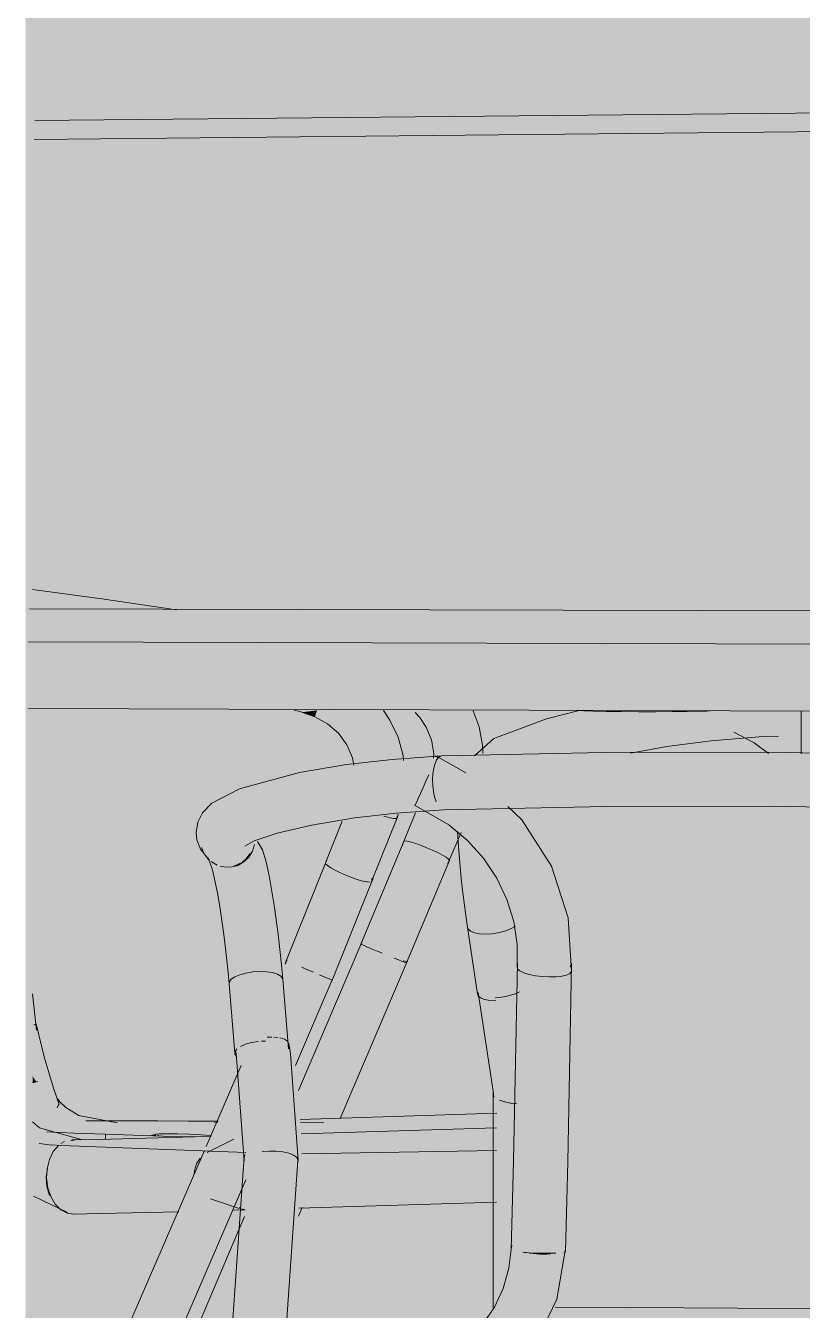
# Model space of a CAD drawing. Header units: inches. Extents: x 31213 to 31218, y -65 to 66.
# Drawn here: x 31215.11778 to 31215.12625, y 65.97171 to 65.98573 of the extents above; entities that cross this region are included whole.
import ezdxf

# ---------------------------------------------------------------- set-up
doc = ezdxf.new("R2010")
doc.units = ezdxf.units.IN
doc.header["$MEASUREMENT"] = 0
for name, color, linetype, lineweight in [('A-GLAZ-CURT', 52, 'Continuous', 9), ('I-FURN', 30, 'Continuous', 9), ('I-WALL', 2, 'Continuous', 13), ('Q-CASE', 31, 'Continuous', 9)]:
    doc.layers.add(name, color=color, linetype=linetype, lineweight=lineweight)

msp = doc.modelspace()

# ---------------------------------------------------------------- hatches: boundary and pattern name
at = {"layer": 'A-GLAZ-CURT', "transparency": 33554458}
msp.add_hatch(color=256, dxfattribs=at).paths.add_polyline_path([(31215.117776, 65.960624), (31215.132346, 65.960987), (31215.132346, 66.018287), (31215.117776, 66.018457), (31215.117776, 65.960976)], flags=0)
at = {"layer": 'I-FURN'}
for points in [[(31215.119427, 65.979356), (31215.117851, 65.979566), (31215.11785, 65.97936), (31215.119402, 65.979356)], [(31215.129227, 65.978244), (31215.129227, 65.978974), (31215.117806, 65.979007), (31215.117806, 65.978278), (31215.12887, 65.978245)], [(31215.12093, 65.978189), (31215.120954, 65.978259), (31215.120783, 65.978237), (31215.120881, 65.978205)], [(31215.120936, 65.978209), (31215.120927, 65.978212), (31215.120935, 65.97821)], [(31215.122447, 65.97775), (31215.122745, 65.977783), (31215.122736, 65.977874), (31215.122723, 65.977996), (31215.122611, 65.978253), (31215.122319, 65.978254), (31215.122467, 65.977897), (31215.122448, 65.977752)], [(31215.123265, 65.977776), (31215.123551, 65.97779), (31215.123924, 65.977905), (31215.124518, 65.978038), (31215.124909, 65.978111), (31215.124886, 65.978243), (31215.123715, 65.978218), (31215.123426, 65.978142), (31215.123009, 65.977978), (31215.123144, 65.977934), (31215.123245, 65.977826), (31215.123261, 65.977786)], [(31215.124776, 65.977866), (31215.125629, 65.97801), (31215.125561, 65.978086), (31215.125677, 65.978069), (31215.125732, 65.978042), (31215.125845, 65.978055), (31215.125773, 65.978137), (31215.125847, 65.978151), (31215.125778, 65.978204), (31215.124909, 65.978111), (31215.124883, 65.977969), (31215.12482, 65.977886)], [(31215.124909, 65.978111), (31215.125753, 65.978251), (31215.124886, 65.978243), (31215.124902, 65.978184)], [(31215.126245, 65.977789), (31215.126245, 65.977856), (31215.126119, 65.97801), (31215.125717, 65.978251), (31215.125611, 65.978251), (31215.12555, 65.978252), (31215.125534, 65.978212), (31215.12573, 65.978077), (31215.125677, 65.978069), (31215.125716, 65.97803), (31215.125691, 65.978027), (31215.125695, 65.977991), (31215.125635, 65.977987), (31215.125611, 65.977954), (31215.125922, 65.977793), (31215.126241, 65.977789)], [(31215.126245, 65.977856), (31215.126245, 65.978077), (31215.126127, 65.97825), (31215.125742, 65.978251), (31215.126119, 65.97801)], [(31215.125869, 65.978211), (31215.126122, 65.97825), (31215.125867, 65.978251), (31215.125869, 65.978218)], [(31215.122939, 65.977972), (31215.123009, 65.977978), (31215.123426, 65.978142)], [(31215.123531, 65.977782), (31215.124518, 65.977815), (31215.12482, 65.977886), (31215.124886, 65.977975), (31215.124909, 65.978111), (31215.123852, 65.977886), (31215.12354, 65.977786)], [(31215.121862, 65.97779), (31215.121879, 65.977808), (31215.121816, 65.978004)], [(31215.122818, 65.977766), (31215.123259, 65.97779), (31215.123201, 65.977886), (31215.123079, 65.977965), (31215.123009, 65.977978), (31215.122855, 65.977874), (31215.122799, 65.977768)], [(31215.121094, 65.977405), (31215.122213, 65.977506), (31215.12224, 65.97768), (31215.122304, 65.97776), (31215.121223, 65.977649), (31215.121162, 65.977603), (31215.121102, 65.97748)], [(31215.128658, 65.977486), (31215.128635, 65.9777), (31215.128608, 65.977741), (31215.125429, 65.977803), (31215.122304, 65.97776), (31215.122258, 65.97772), (31215.122217, 65.97757), (31215.122213, 65.977506), (31215.125403, 65.977551), (31215.127772, 65.977511)], [(31215.122273, 65.977738), (31215.122258, 65.977759), (31215.122259, 65.977746)], [(31215.119697, 65.977022), (31215.120131, 65.977204), (31215.120452, 65.977292), (31215.121094, 65.977405), (31215.121126, 65.977547), (31215.121223, 65.977649), (31215.121223, 65.977658), (31215.120711, 65.97756), (31215.120132, 65.977375), (31215.119785, 65.977225), (31215.119708, 65.977097)], [(31215.121315, 65.977085), (31215.122273, 65.977221), (31215.122223, 65.977375), (31215.122213, 65.977506), (31215.121094, 65.977405), (31215.121122, 65.977256), (31215.121222, 65.977125), (31215.121257, 65.977102)], [(31215.128533, 65.977159), (31215.128616, 65.977201), (31215.128655, 65.97742), (31215.128658, 65.977486), (31215.125403, 65.977551), (31215.122213, 65.977506), (31215.122253, 65.977263), (31215.122314, 65.977188), (31215.122406, 65.977177), (31215.122593, 65.977203), (31215.122613, 65.977204), (31215.122967, 65.97719), (31215.125422, 65.977219), (31215.128554, 65.977173)], [(31215.119984, 65.976721), (31215.120255, 65.976854), (31215.120703, 65.976977), (31215.121257, 65.977102), (31215.121157, 65.977191), (31215.1211, 65.977329), (31215.121094, 65.977405), (31215.120131, 65.977204), (31215.119982, 65.977163), (31215.119697, 65.977022), (31215.119734, 65.976876), (31215.119839, 65.976765), (31215.119909, 65.976733)], [(31215.121274, 65.976458), (31215.121514, 65.977091), (31215.121222, 65.977038), (31215.121047, 65.976584), (31215.121151, 65.976514), (31215.121269, 65.97646)], [(31215.121533, 65.976386), (31215.121547, 65.976392), (31215.121813, 65.97708), (31215.121522, 65.977074), (31215.121274, 65.976458), (31215.121503, 65.976388)], [(31215.119971, 65.976551), (31215.119926, 65.976636), (31215.119984, 65.976721), (31215.119839, 65.976765), (31215.119734, 65.976876), (31215.119697, 65.977022), (31215.119637, 65.976929), (31215.119767, 65.976635), (31215.119896, 65.97656), (31215.119954, 65.976553)], [(31215.119984, 65.976721), (31215.120132, 65.976758), (31215.120539, 65.976925), (31215.120132, 65.976794)], [(31215.122795, 65.975818), (31215.122868, 65.975822), (31215.122719, 65.976703), (31215.12249, 65.976938), (31215.122601, 65.975874), (31215.12267, 65.975832), (31215.122727, 65.975821)], [(31215.120014, 65.976549), (31215.120155, 65.976605), (31215.120272, 65.976797), (31215.120254, 65.976765), (31215.120178, 65.976637), (31215.120026, 65.976558), (31215.119971, 65.97655)], [(31215.120103, 65.976375), (31215.120245, 65.976427), (31215.120344, 65.976539), (31215.120372, 65.976679), (31215.120319, 65.97681), (31215.120262, 65.976765), (31215.120211, 65.976658), (31215.120088, 65.976568), (31215.120026, 65.976533), (31215.120056, 65.976493)], [(31215.121663, 65.97561), (31215.122145, 65.976763), (31215.121908, 65.976834), (31215.121437, 65.975706), (31215.1216, 65.975636)], [(31215.12193, 65.975503), (31215.122388, 65.976637), (31215.122209, 65.976735), (31215.122145, 65.976763), (31215.121663, 65.97561), (31215.121916, 65.975508)], [(31215.120539, 65.975561), (31215.120486, 65.975972), (31215.120521, 65.97587), (31215.120422, 65.976422), (31215.120394, 65.976437), (31215.120368, 65.976608), (31215.120302, 65.976477), (31215.120177, 65.976392), (31215.120103, 65.976375), (31215.120211, 65.975791), (31215.120252, 65.975405), (31215.120468, 65.975398), (31215.120559, 65.97536)], [(31215.120852, 65.975429), (31215.121269, 65.976484), (31215.121076, 65.976595), (31215.121061, 65.976617), (31215.120647, 65.97552), (31215.120849, 65.97543)], [(31215.120017, 65.975325), (31215.120133, 65.975381), (31215.120252, 65.975405), (31215.120129, 65.97626), (31215.120103, 65.976375), (31215.119954, 65.976394), (31215.119865, 65.976418), (31215.119893, 65.976346), (31215.119869, 65.976317), (31215.119882, 65.976215), (31215.119911, 65.976057), (31215.119996, 65.975479)], [(31215.121097, 65.975302), (31215.121113, 65.975302), (31215.121545, 65.976418), (31215.121404, 65.976437), (31215.121269, 65.976471), (31215.120852, 65.975429), (31215.121106, 65.975323)], [(31215.122905, 65.975089), (31215.122976, 65.975112), (31215.122868, 65.975822), (31215.12267, 65.975832), (31215.122601, 65.975874), (31215.122737, 65.975122), (31215.122838, 65.975093)], [(31215.122978, 65.975094), (31215.123152, 65.975137), (31215.123136, 65.975819), (31215.123101, 65.975896), (31215.122942, 65.975835), (31215.122868, 65.975821), (31215.122976, 65.975112)], [(31215.120059, 65.974537), (31215.120133, 65.974599), (31215.120314, 65.974646), (31215.120252, 65.975405), (31215.120056, 65.975351), (31215.119997, 65.975296), (31215.120011, 65.975116)], [(31215.12064, 65.974575), (31215.120559, 65.97536), (31215.120468, 65.975398), (31215.120251, 65.975406), (31215.120314, 65.974646), (31215.12053, 65.974639), (31215.120621, 65.974601)], [(31215.123368, 65.973287), (31215.123406, 65.975424), (31215.123167, 65.975469), (31215.123144, 65.975468), (31215.123126, 65.973323), (31215.123293, 65.973292)], [(31215.123445, 65.973286), (31215.123636, 65.973303), (31215.123678, 65.975192), (31215.123677, 65.97545), (31215.123487, 65.975423), (31215.12341, 65.975423), (31215.123368, 65.973287), (31215.123406, 65.973287)], [(31215.123132, 65.973949), (31215.123121, 65.974163), (31215.123078, 65.974541), (31215.12297, 65.97513), (31215.122778, 65.975132), (31215.122716, 65.975172), (31215.122903, 65.974034), (31215.123011, 65.973985), (31215.123121, 65.973949)], [(31215.123134, 65.974048), (31215.123137, 65.975177), (31215.122973, 65.975112), (31215.123127, 65.974106), (31215.123133, 65.974051)], [(31215.11785, 65.974762), (31215.117893, 65.974771), (31215.11785, 65.974956)], [(31215.118139, 65.973878), (31215.118149, 65.973916), (31215.117996, 65.974391), (31215.117857, 65.974825), (31215.11785, 65.974823), (31215.117873, 65.974464), (31215.117942, 65.974113), (31215.118083, 65.973912), (31215.118133, 65.973881)], [(31215.120162, 65.973398), (31215.120199, 65.973439), (31215.120309, 65.973472), (31215.120429, 65.973506), (31215.120404, 65.974071), (31215.120334, 65.974686), (31215.120133, 65.974621), (31215.12007, 65.974564), (31215.12007, 65.974499), (31215.120158, 65.973454), (31215.120161, 65.973406)], [(31215.120747, 65.973356), (31215.120714, 65.974043), (31215.120631, 65.974651), (31215.120546, 65.974687), (31215.120334, 65.974686), (31215.120405, 65.974043), (31215.120431, 65.973451), (31215.120645, 65.973428), (31215.120731, 65.973383)], [(31215.11785, 65.974197), (31215.117891, 65.974206), (31215.11785, 65.97427)], [(31215.118159, 65.973653), (31215.118322, 65.973697), (31215.118419, 65.973782), (31215.118372, 65.973781), (31215.118214, 65.973811), (31215.118079, 65.973916), (31215.117931, 65.97407), (31215.117872, 65.974202), (31215.11785, 65.974185), (31215.117879, 65.97371), (31215.118009, 65.97366), (31215.118158, 65.973653)], [(31215.118134, 65.973961), (31215.118135, 65.973963), (31215.118134, 65.973962)], [(31215.120777, 65.973768), (31215.122911, 65.973794), (31215.122906, 65.973864), (31215.120777, 65.973769)], [(31215.118003, 65.973154), (31215.119579, 65.973191), (31215.119594, 65.973547), (31215.11962, 65.973606), (31215.1182, 65.973556), (31215.118076, 65.973445), (31215.118009, 65.973259)], [(31215.118894, 65.973586), (31215.119086, 65.97362), (31215.118645, 65.973634), (31215.118645, 65.973581), (31215.118855, 65.973585)], [(31215.119196, 65.973616), (31215.119196, 65.973636), (31215.119138, 65.973618)], [(31215.119233, 65.973615), (31215.119215, 65.973638), (31215.119217, 65.973615)], [(31215.119622, 65.973605), (31215.11956, 65.973634), (31215.119622, 65.973605)], [(31215.11957, 65.961125), (31215.120433, 65.973479), (31215.120232, 65.973455), (31215.120228, 65.973413), (31215.120158, 65.973364), (31215.119319, 65.961132), (31215.119505, 65.961126)], [(31215.119636, 65.961125), (31215.119892, 65.961134), (31215.120536, 65.970689), (31215.12046, 65.970696), (31215.120452, 65.970748), (31215.120389, 65.970753), (31215.120377, 65.970975), (31215.120377, 65.971115), (31215.120416, 65.971128), (31215.120434, 65.971229), (31215.120599, 65.971264), (31215.12073, 65.973387), (31215.120646, 65.973439), (31215.120433, 65.973479), (31215.11957, 65.961125)], [(31215.120168, 65.973413), (31215.120167, 65.973455), (31215.120168, 65.973414)], [(31215.123343, 65.972338), (31215.123368, 65.973287), (31215.123126, 65.973323), (31215.123103, 65.973337), (31215.123101, 65.97236), (31215.123268, 65.972342)], [(31215.123494, 65.972336), (31215.12361, 65.972341), (31215.123636, 65.973303), (31215.123368, 65.973287), (31215.123343, 65.972338), (31215.12342, 65.972336)], [(31215.118149, 65.972822), (31215.118034, 65.972968), (31215.117993, 65.973171), (31215.117847, 65.973223), (31215.117847, 65.972957), (31215.117968, 65.9729)], [(31215.118301, 65.972764), (31215.119455, 65.972831), (31215.119579, 65.973191), (31215.118003, 65.973154), (31215.118048, 65.972954), (31215.118158, 65.972811), (31215.118227, 65.972774)], [(31215.118058, 65.972938), (31215.118017, 65.97305), (31215.118051, 65.972947)], [(31215.120165, 65.972825), (31215.120164, 65.973108), (31215.120057, 65.972859), (31215.120105, 65.972844)], [(31215.120117, 65.972823), (31215.120105, 65.972844), (31215.120102, 65.972828)], [(31215.123209, 65.971195), (31215.123249, 65.971234), (31215.123303, 65.971386), (31215.123303, 65.971431), (31215.123403, 65.971588), (31215.123406, 65.971588), (31215.1234, 65.971648), (31215.12337, 65.971665), (31215.123398, 65.971681), (31215.123406, 65.971681), (31215.123406, 65.971754), (31215.123545, 65.971922), (31215.123633, 65.972355), (31215.123461, 65.972328), (31215.123309, 65.972332), (31215.123204, 65.971796), (31215.122941, 65.971325), (31215.123122, 65.971214), (31215.123171, 65.971198)], [(31215.12342, 65.972329), (31215.123406, 65.972336), (31215.123406, 65.972329)], [(31215.126612, 65.97109), (31215.127936, 65.971151), (31215.127672, 65.971632), (31215.127686, 65.971656), (31215.12766, 65.971666), (31215.127635, 65.971734), (31215.12348, 65.971741), (31215.12346, 65.971685), (31215.123399, 65.971672), (31215.123406, 65.971648), (31215.123447, 65.97165), (31215.123315, 65.971361), (31215.123218, 65.971139), (31215.12559, 65.971094), (31215.126136, 65.971092)]]:
    msp.add_hatch(color=256, dxfattribs=at).paths.add_polyline_path(points, flags=0)
h = msp.add_hatch(color=256, dxfattribs=at)
h.paths.add_polyline_path([(31215.121362, 65.97766), (31215.121376, 65.977687), (31215.121361, 65.977666)], flags=0)
h.paths.add_polyline_path([(31215.121397, 65.977664), (31215.121582, 65.977707), (31215.121411, 65.9781), (31215.121201, 65.978259), (31215.120946, 65.978237), (31215.120946, 65.978198), (31215.121217, 65.977993), (31215.121396, 65.977666)], flags=0)
h = msp.add_hatch(color=256, dxfattribs=at)
h.paths.add_polyline_path([(31215.121813, 65.97708), (31215.121791, 65.977123), (31215.121738, 65.97709), (31215.121813, 65.97708)], flags=0)
h.paths.add_polyline_path([(31215.121591, 65.977685), (31215.121872, 65.977736), (31215.121816, 65.977961), (31215.1218, 65.978014), (31215.121624, 65.978257), (31215.121225, 65.978241), (31215.121411, 65.9781), (31215.121591, 65.977687)], flags=0)
h = msp.add_hatch(color=256, dxfattribs=at)
h.paths.add_polyline_path([(31215.122087, 65.978163), (31215.122074, 65.978211), (31215.122157, 65.978093)], flags=0)
h.paths.add_polyline_path([(31215.12221, 65.977738), (31215.122452, 65.977783), (31215.122467, 65.977897), (31215.122319, 65.978254), (31215.121967, 65.978255), (31215.122087, 65.978163), (31215.122223, 65.977835), (31215.122211, 65.977749)], flags=0)
h = msp.add_hatch(color=256, dxfattribs=at)
h.paths.add_polyline_path([(31215.126, 65.978034), (31215.125865, 65.978105), (31215.125863, 65.978088), (31215.125968, 65.978047)], flags=0)
h.paths.add_polyline_path([(31215.126131, 65.978079), (31215.12601, 65.978215), (31215.125869, 65.978197), (31215.125868, 65.97815), (31215.125987, 65.978151), (31215.126127, 65.978081)], flags=0)
h.paths.add_polyline_path([(31215.126187, 65.978172), (31215.126245, 65.978197), (31215.126245, 65.978222), (31215.126156, 65.978197)], flags=0)
h = msp.add_hatch(color=256, dxfattribs=at)
h.paths.add_polyline_path([(31215.129243, 65.97269), (31215.12922, 65.977108), (31215.128797, 65.977122), (31215.128411, 65.976852), (31215.128117, 65.976452), (31215.128116, 65.972694), (31215.128886, 65.972691)], flags=0)
h.paths.add_polyline_path([(31215.128649, 65.977057), (31215.128762, 65.97711), (31215.128671, 65.977068)], flags=0)
h.paths.add_polyline_path([(31215.129243, 65.977689), (31215.129215, 65.978228), (31215.128117, 65.978218), (31215.128147, 65.977749), (31215.129237, 65.97769)], flags=0)
h.paths.add_polyline_path([(31215.126245, 65.978003), (31215.126245, 65.978249), (31215.125906, 65.97825), (31215.126127, 65.978108)], flags=0)
h = msp.add_hatch(color=256, dxfattribs=at)
h.paths.add_polyline_path([(31215.127973, 65.9622), (31215.127973, 65.970798), (31215.126234, 65.970804), (31215.126234, 65.962209), (31215.127783, 65.962201)], flags=0)
h.paths.add_polyline_path([(31215.127973, 65.973436), (31215.127942, 65.976094), (31215.127896, 65.975911), (31215.127874, 65.975419), (31215.127963, 65.973647)], flags=0)
h.paths.add_polyline_path([(31215.127973, 65.977756), (31215.127973, 65.978247), (31215.126234, 65.97822), (31215.126234, 65.977792), (31215.127783, 65.977761)], flags=0)
h = msp.add_hatch(color=256, dxfattribs=at)
h.paths.add_polyline_path([(31215.122855, 65.977874), (31215.122776, 65.977765), (31215.122811, 65.97779)], flags=0)
h.paths.add_polyline_path([(31215.122939, 65.977972), (31215.122879, 65.97789), (31215.123009, 65.977978)], flags=0)
h.paths.add_polyline_path([(31215.122691, 65.977763), (31215.122758, 65.97779), (31215.122701, 65.977773)], flags=0)
h = msp.add_hatch(color=256, dxfattribs=at)
h.paths.add_polyline_path([(31215.123487, 65.975351), (31215.123676, 65.975372), (31215.123711, 65.975388), (31215.123694, 65.975755), (31215.12359, 65.97622), (31215.123406, 65.976564), (31215.122938, 65.977106), (31215.122797, 65.977187), (31215.122568, 65.977237), (31215.122511, 65.977263), (31215.12236, 65.977262), (31215.12267, 65.97707), (31215.123098, 65.976578), (31215.123353, 65.975988), (31215.12341, 65.975355)], flags=0)
h.paths.add_polyline_path([(31215.122269, 65.977318), (31215.122404, 65.977327), (31215.122314, 65.977374), (31215.122223, 65.977375), (31215.122223, 65.97761), (31215.122198, 65.977622), (31215.122111, 65.977416), (31215.122253, 65.977328)], flags=0)
h = msp.add_hatch(color=256, dxfattribs=at)
h.paths.add_polyline_path([(31215.12341, 65.975355), (31215.123353, 65.975988), (31215.123098, 65.976578), (31215.12267, 65.97707), (31215.122111, 65.977416), (31215.122023, 65.97723), (31215.122314, 65.977062), (31215.122565, 65.976863), (31215.12286, 65.976476), (31215.12301, 65.976189), (31215.123113, 65.975889), (31215.123167, 65.975416), (31215.123335, 65.975364), (31215.123406, 65.975355)], flags=0)
h.paths.add_polyline_path([(31215.123095, 65.97595), (31215.123083, 65.976024), (31215.12309, 65.975966)], flags=0)
h.paths.add_polyline_path([(31215.122878, 65.976494), (31215.122565, 65.976872), (31215.122628, 65.976796), (31215.12286, 65.976517)], flags=0)
h = msp.add_hatch(color=256, dxfattribs=at)
h.paths.add_polyline_path([(31215.127635, 65.971734), (31215.127508, 65.972144), (31215.12759, 65.971734)], flags=0)
h.paths.add_polyline_path([(31215.127586, 65.971734), (31215.127446, 65.972409), (31215.127297, 65.975116), (31215.127285, 65.975767), (31215.127386, 65.976261), (31215.127597, 65.97669), (31215.12795, 65.9771), (31215.128003, 65.977172), (31215.125422, 65.977219), (31215.122856, 65.977175), (31215.123064, 65.976987), (31215.123457, 65.976474), (31215.123625, 65.976096), (31215.123704, 65.975554), (31215.12369, 65.975359), (31215.123678, 65.975356), (31215.123671, 65.974203), (31215.123636, 65.973303), (31215.123671, 65.973289), (31215.123668, 65.973194), (31215.123633, 65.973201), (31215.123636, 65.972403), (31215.123633, 65.972369), (31215.123629, 65.972335), (31215.123531, 65.971749), (31215.127581, 65.971734)], flags=0)
h.paths.add_polyline_path([(31215.127843, 65.977073), (31215.127908, 65.977103), (31215.127879, 65.977076)], flags=0)
h = msp.add_hatch(color=256, dxfattribs=at)
h.paths.add_polyline_path([(31215.122111, 65.976717), (31215.12227, 65.977095), (31215.122121, 65.977146), (31215.122027, 65.977126), (31215.121908, 65.976792), (31215.122109, 65.976718)], flags=0)
h.paths.add_polyline_path([(31215.122274, 65.977105), (31215.12225, 65.977126), (31215.12224, 65.977123)], flags=0)
h = msp.add_hatch(color=256, dxfattribs=at)
h.paths.add_polyline_path([(31215.12238, 65.976589), (31215.122504, 65.976946), (31215.12227, 65.977095), (31215.122111, 65.976717), (31215.122366, 65.976599)], flags=0)
h.paths.add_polyline_path([(31215.122522, 65.976953), (31215.122491, 65.976984), (31215.122517, 65.976958)], flags=0)
h = msp.add_hatch(color=256, dxfattribs=at)
h.paths.add_polyline_path([(31215.119971, 65.976551), (31215.120136, 65.976605), (31215.120235, 65.97672), (31215.120237, 65.9768), (31215.120059, 65.976713), (31215.119926, 65.976636)], flags=0)
h.paths.add_polyline_path([(31215.119926, 65.976636), (31215.120059, 65.976728), (31215.119984, 65.976721), (31215.119934, 65.976647)], flags=0)
h = msp.add_hatch(color=256, dxfattribs=at)
h.paths.add_polyline_path([(31215.120056, 65.976493), (31215.119986, 65.97655), (31215.119954, 65.976543), (31215.120026, 65.976507)], flags=0)
h.paths.add_polyline_path([(31215.120103, 65.976375), (31215.120047, 65.976496), (31215.119799, 65.976611), (31215.119746, 65.976666), (31215.119893, 65.976429), (31215.120027, 65.976375)], flags=0)
h = msp.add_hatch(color=256, dxfattribs=at)
h.paths.add_polyline_path([(31215.122868, 65.975822), (31215.123083, 65.975885), (31215.123115, 65.975919), (31215.123081, 65.976047), (31215.12296, 65.976341), (31215.122777, 65.976574), (31215.122831, 65.976098)], flags=0)
h.paths.add_polyline_path([(31215.123126, 65.975914), (31215.123126, 65.975914), (31215.123116, 65.975965)], flags=0)
h = msp.add_hatch(color=256, dxfattribs=at)
h.paths.add_polyline_path([(31215.117851, 65.966674), (31215.120113, 65.97202), (31215.120163, 65.972735), (31215.117851, 65.967265), (31215.117851, 65.966796)], flags=0)
h.paths.add_polyline_path([(31215.120776, 65.973795), (31215.120894, 65.973799), (31215.121669, 65.975612), (31215.121444, 65.975733), (31215.12076, 65.974051), (31215.120774, 65.973847)], flags=0)
h = msp.add_hatch(color=256, dxfattribs=at)
h.paths.add_polyline_path([(31215.117846, 65.968484), (31215.120168, 65.973875), (31215.12011, 65.974347), (31215.117847, 65.969059), (31215.117846, 65.968577)], flags=0)
h.paths.add_polyline_path([(31215.120651, 65.974971), (31215.120849, 65.97543), (31215.120622, 65.975522), (31215.12061, 65.975439), (31215.12065, 65.974977)], flags=0)
h = msp.add_hatch(color=256, dxfattribs=at)
h.paths.add_polyline_path([(31215.117851, 65.965954), (31215.120054, 65.971163), (31215.120109, 65.971961), (31215.117851, 65.966674), (31215.117851, 65.965976)], flags=0)
h.paths.add_polyline_path([(31215.120894, 65.973799), (31215.121207, 65.973809), (31215.121923, 65.97552), (31215.121669, 65.975612), (31215.120916, 65.97385)], flags=0)
h = msp.add_hatch(color=256, dxfattribs=at)
h.paths.add_polyline_path([(31215.117847, 65.967747), (31215.120193, 65.973222), (31215.120192, 65.973569), (31215.120169, 65.973857), (31215.117846, 65.968484), (31215.117847, 65.967767)], flags=0)
h.paths.add_polyline_path([(31215.120717, 65.974387), (31215.121105, 65.975323), (31215.120849, 65.97543), (31215.120651, 65.974966), (31215.120717, 65.974389)], flags=0)
h = msp.add_hatch(color=256, dxfattribs=at)
h.paths.add_polyline_path([(31215.122876, 65.967834), (31215.122988, 65.970817), (31215.122936, 65.970807), (31215.122877, 65.970729), (31215.122876, 65.968673)], flags=0)
h.paths.add_polyline_path([(31215.122877, 65.971724), (31215.123028, 65.972052), (31215.123099, 65.972478), (31215.123115, 65.973968), (31215.122943, 65.974009), (31215.122877, 65.974024), (31215.122877, 65.971769)], flags=0)
h = msp.add_hatch(color=256, dxfattribs=at)
h.paths.add_polyline_path([(31215.119112, 65.97365), (31215.119076, 65.973655), (31215.119089, 65.973652)], flags=0)
h.paths.add_polyline_path([(31215.118474, 65.973781), (31215.118449, 65.973795), (31215.118351, 65.973811), (31215.118431, 65.973787), (31215.118461, 65.973783)], flags=0)
h.paths.add_polyline_path([(31215.11834, 65.973801), (31215.118223, 65.973897), (31215.118134, 65.97396), (31215.118119, 65.973923), (31215.118101, 65.973897), (31215.118315, 65.973805)], flags=0)
h = msp.add_hatch(color=256, dxfattribs=at)
h.paths.add_polyline_path([(31215.118009, 65.973642), (31215.117994, 65.973627), (31215.117994, 65.973643)], flags=0)
h.paths.add_polyline_path([(31215.117998, 65.973169), (31215.118053, 65.973371), (31215.118184, 65.97352), (31215.118355, 65.973577), (31215.117994, 65.97365), (31215.117848, 65.973707), (31215.117847, 65.973223), (31215.117993, 65.973171)], flags=0)
h = msp.add_hatch(color=256, dxfattribs=at)
h.paths.add_polyline_path([(31215.119138, 65.973618), (31215.119232, 65.973639), (31215.118826, 65.973666), (31215.118237, 65.973673), (31215.118183, 65.973652), (31215.119105, 65.973619)], flags=0)
h.paths.add_polyline_path([(31215.119799, 65.973621), (31215.119868, 65.973776), (31215.118474, 65.973781), (31215.118315, 65.973693), (31215.11979, 65.973621)], flags=0)
h.paths.add_polyline_path([(31215.120781, 65.97364), (31215.12291, 65.973726), (31215.122906, 65.973789), (31215.121274, 65.973768), (31215.120777, 65.973756), (31215.120781, 65.973645)], flags=0)
h = msp.add_hatch(color=256, dxfattribs=at)
h.paths.add_polyline_path([(31215.119579, 65.973191), (31215.119611, 65.973192), (31215.119758, 65.97361), (31215.119606, 65.97359), (31215.119579, 65.973375), (31215.119577, 65.973296)], flags=0)
h.paths.add_polyline_path([(31215.120781, 65.973227), (31215.122907, 65.973292), (31215.122903, 65.973705), (31215.12078, 65.973615), (31215.120787, 65.973307)], flags=0)
h = msp.add_hatch(color=256, dxfattribs=at)
h.paths.add_polyline_path([(31215.118009, 65.973642), (31215.11807, 65.973605), (31215.118054, 65.973618)], flags=0)
h.paths.add_polyline_path([(31215.118349, 65.973575), (31215.118645, 65.973586), (31215.118645, 65.973634), (31215.118091, 65.973626), (31215.118355, 65.973576)], flags=0)
h = msp.add_hatch(color=256, dxfattribs=at)
h.paths.add_polyline_path([(31215.120035, 65.972807), (31215.120102, 65.972827), (31215.12004, 65.97282), (31215.120035, 65.972808)], flags=0)
h.paths.add_polyline_path([(31215.120754, 65.972829), (31215.122907, 65.972914), (31215.122902, 65.973292), (31215.120781, 65.973227), (31215.120754, 65.972834)], flags=0)
h = msp.add_hatch(color=256, dxfattribs=at)
h.paths.add_polyline_path([(31215.122941, 65.971325), (31215.123204, 65.971796), (31215.123309, 65.972332), (31215.123077, 65.972368), (31215.123074, 65.972403), (31215.122967, 65.971898), (31215.122772, 65.971517), (31215.122884, 65.971375), (31215.1229, 65.971361)], flags=0)
h.paths.add_polyline_path([(31215.122993, 65.97197), (31215.123045, 65.972187), (31215.123001, 65.97201)], flags=0)
h = msp.add_hatch(color=256, dxfattribs=at)
h.paths.add_polyline_path([(31215.123228, 65.962486), (31215.123443, 65.962494), (31215.123415, 65.967047), (31215.123257, 65.96319)], flags=0)
h.paths.add_polyline_path([(31215.123364, 65.972324), (31215.123342, 65.972326), (31215.123364, 65.972324)], flags=0)
at = {"layer": 'I-WALL'}
h = msp.add_hatch(color=256, dxfattribs=at)
h.paths.add_polyline_path([(31215.109724, 65.984615), (31215.115336, 65.984669), (31215.115336, 65.987386), (31215.109724, 65.987341), (31215.109724, 65.98507)], flags=0)
h.paths.add_polyline_path([(31215.117876, 65.984694), (31215.12931, 65.984805), (31215.129283, 65.987497), (31215.117876, 65.987406), (31215.117876, 65.984948)], flags=0)
h.paths.add_polyline_path([(31215.109724, 65.98927), (31215.115336, 65.989308), (31215.115336, 65.990802), (31215.109724, 65.990769), (31215.109724, 65.990128)], flags=0)
h.paths.add_polyline_path([(31215.117876, 65.989325), (31215.12931, 65.989402), (31215.12931, 65.990883), (31215.117876, 65.990816), (31215.117876, 65.990127)], flags=0)
at = {"layer": 'Q-CASE'}
h = msp.add_hatch(color=256, dxfattribs=at)
h.paths.add_polyline_path([(31215.117869, 65.965872), (31215.119707, 65.965912), (31215.120069, 65.971094), (31215.117869, 65.965947)], flags=0)
h.paths.add_polyline_path([(31215.120298, 65.965925), (31215.121013, 65.96594), (31215.121144, 65.970484), (31215.120621, 65.970564), (31215.1203, 65.96596)], flags=0)
h.paths.add_polyline_path([(31215.121601, 65.965953), (31215.122855, 65.96598), (31215.12293, 65.967816), (31215.122928, 65.970743), (31215.122632, 65.970558), (31215.121911, 65.970338), (31215.12175, 65.970338), (31215.121605, 65.966071)], flags=0)
h.paths.add_polyline_path([(31215.123499, 65.965994), (31215.125536, 65.966038), (31215.125311, 65.970791), (31215.123624, 65.970795), (31215.1235, 65.967767)], flags=0)
h.paths.add_polyline_path([(31215.126075, 65.966049), (31215.126286, 65.966054), (31215.126034, 65.970787), (31215.125878, 65.970785), (31215.126045, 65.96678)], flags=0)
h.paths.add_polyline_path([(31215.128175, 65.966095), (31215.129303, 65.966119), (31215.129287, 65.970368), (31215.128828, 65.970496), (31215.128571, 65.970617), (31215.128365, 65.970762), (31215.12831, 65.970778), (31215.128175, 65.970768), (31215.128175, 65.968656)], flags=0)
h.paths.add_polyline_path([(31215.117869, 65.967316), (31215.120188, 65.972804), (31215.120053, 65.972789), (31215.117869, 65.967739)], flags=0)
h.paths.add_polyline_path([(31215.117869, 65.969103), (31215.119462, 65.972785), (31215.118201, 65.972793), (31215.117869, 65.972945), (31215.117869, 65.972879)], flags=0)
h.paths.add_polyline_path([(31215.120668, 65.971244), (31215.121173, 65.971368), (31215.121263, 65.971471), (31215.121267, 65.971508), (31215.121328, 65.971549), (31215.121601, 65.971628), (31215.121813, 65.971603), (31215.121829, 65.971623), (31215.121841, 65.97164), (31215.122186, 65.971687), (31215.122932, 65.971708), (31215.122928, 65.972887), (31215.120798, 65.9728), (31215.120765, 65.972644), (31215.12067, 65.971278)], flags=0)
h.paths.add_polyline_path([(31215.119888, 65.973771), (31215.120145, 65.974422), (31215.120065, 65.975279), (31215.120081, 65.975334), (31215.119908, 65.976465), (31215.119709, 65.976922), (31215.119773, 65.977054), (31215.119807, 65.97715), (31215.119912, 65.977235), (31215.120354, 65.977421), (31215.121009, 65.977587), (31215.121382, 65.977681), (31215.121418, 65.977658), (31215.121415, 65.977681), (31215.121346, 65.977821), (31215.121113, 65.978133), (31215.121113, 65.978099), (31215.120897, 65.978203), (31215.120731, 65.978255), (31215.117869, 65.978263), (31215.117898, 65.974934), (31215.117951, 65.974646), (31215.118146, 65.973992), (31215.118185, 65.973957), (31215.118359, 65.973796), (31215.118371, 65.973806), (31215.118362, 65.973843), (31215.118562, 65.973776), (31215.11982, 65.973771)], flags=0)
h.paths.add_polyline_path([(31215.121227, 65.973804), (31215.122933, 65.973859), (31215.122922, 65.974138), (31215.122549, 65.976879), (31215.122525, 65.976878), (31215.121244, 65.973844)], flags=0)
h.paths.add_polyline_path([(31215.120773, 65.97411), (31215.122042, 65.977134), (31215.121848, 65.977121), (31215.121754, 65.976837), (31215.120752, 65.974287), (31215.120766, 65.974171)], flags=0)
h.paths.add_polyline_path([(31215.120608, 65.975544), (31215.120635, 65.975499), (31215.121072, 65.976578), (31215.121086, 65.976632), (31215.121234, 65.977029), (31215.12051, 65.976867), (31215.120388, 65.976794), (31215.120437, 65.976588), (31215.120515, 65.976286), (31215.120544, 65.97615), (31215.120582, 65.97572), (31215.12058, 65.975686), (31215.120607, 65.975548)], flags=0)
h.paths.add_polyline_path([(31215.120616, 65.975455), (31215.120613, 65.975515), (31215.120614, 65.975477)], flags=0)
h.paths.add_polyline_path([(31215.122108, 65.978159), (31215.122076, 65.978233), (31215.122089, 65.978198)], flags=0)
h.paths.add_polyline_path([(31215.121835, 65.978024), (31215.121835, 65.977975), (31215.121839, 65.978008)], flags=0)
h.paths.add_polyline_path([(31215.1219, 65.977708), (31215.122235, 65.977764), (31215.122224, 65.977876), (31215.122066, 65.978191), (31215.121962, 65.978251), (31215.12172, 65.978226), (31215.121855, 65.977961), (31215.121897, 65.977731)], flags=0)
h.paths.add_polyline_path([(31215.122994, 65.97796), (31215.123824, 65.97822), (31215.123824, 65.978245), (31215.122676, 65.978227), (31215.122687, 65.978147), (31215.122757, 65.977869), (31215.122781, 65.977786), (31215.122976, 65.977953)], flags=0)
h.paths.add_polyline_path([(31215.122787, 65.977752), (31215.122817, 65.977778), (31215.122792, 65.977757)], flags=0)
h.paths.add_polyline_path([(31215.124464, 65.977781), (31215.125876, 65.977808), (31215.125618, 65.977943), (31215.124831, 65.977854), (31215.12449, 65.977786)], flags=0)
h.paths.add_polyline_path([(31215.129303, 65.979323), (31215.129303, 65.979735), (31215.126278, 65.979743), (31215.126278, 65.980423), (31215.127852, 65.980735), (31215.129303, 65.980735), (31215.129303, 65.9846), (31215.117869, 65.984487), (31215.117869, 65.979576), (31215.119579, 65.979351), (31215.128945, 65.979324)], flags=0)

# ---------------------------------------------------------------- linework, layer by layer
at = {"layer": 'I-FURN'}
for p, q in [((31215.129238, 65.979336), (31215.117816, 65.979368)), ((31215.117806, 65.979007), (31215.129227, 65.978974)), ((31215.129227, 65.978244), (31215.117806, 65.978278)), ((31215.122023, 65.978236), (31215.122073, 65.978181)), ((31215.123791, 65.978258), (31215.123793, 65.97826)), ((31215.126234, 65.977785), (31215.126234, 65.978252)), ((31215.122882, 65.977951), (31215.122671, 65.977762)), ((31215.125987, 65.977978), (31215.125818, 65.977974)), ((31215.122248, 65.977753), (31215.12225, 65.977764)), ((31215.122575, 65.977579), (31215.12225, 65.977764)), ((31215.124769, 65.977865), (31215.124373, 65.977792)), ((31215.121827, 65.977086), (31215.121548, 65.976393)), ((31215.121738, 65.97709), (31215.121682, 65.977105)), ((31215.121782, 65.977081), (31215.121738, 65.97709)), ((31215.121824, 65.977099), (31215.121827, 65.977087)), ((31215.121838, 65.977128), (31215.121827, 65.977087)), ((31215.121884, 65.976795), (31215.122029, 65.97714)), ((31215.121044, 65.976596), (31215.121227, 65.97705)), ((31215.122524, 65.976926), (31215.122381, 65.976587)), ((31215.120359, 65.976739), (31215.120305, 65.976828)), ((31215.121901, 65.97683), (31215.121432, 65.975708)), ((31215.121888, 65.976796), (31215.121885, 65.976793)), ((31215.119799, 65.976611), (31215.119864, 65.976572)), ((31215.119937, 65.976553), (31215.119896, 65.97656)), ((31215.120117, 65.976591), (31215.120047, 65.976561)), ((31215.12106, 65.976629), (31215.12061, 65.975507)), ((31215.122397, 65.976621), (31215.12193, 65.975503)), ((31215.121565, 65.97643), (31215.121114, 65.975303)), ((31215.1215, 65.976388), (31215.121458, 65.976396)), ((31215.121533, 65.976386), (31215.121503, 65.976388)), ((31215.121545, 65.976418), (31215.121564, 65.976427)), ((31215.122594, 65.975892), (31215.122593, 65.975902)), ((31215.122704, 65.975164), (31215.122593, 65.975893)), ((31215.12075, 65.974111), (31215.121443, 65.975732)), ((31215.121443, 65.975732), (31215.121444, 65.975733)), ((31215.121493, 65.975681), (31215.121459, 65.975696)), ((31215.121541, 65.975661), (31215.121495, 65.97568)), ((31215.1216, 65.975636), (31215.121545, 65.975659)), ((31215.120604, 65.975492), (31215.120622, 65.975534)), ((31215.120626, 65.975531), (31215.120623, 65.975533)), ((31215.121938, 65.975521), (31215.121206, 65.973807)), ((31215.121663, 65.97561), (31215.121605, 65.975634)), ((31215.121844, 65.975536), (31215.121795, 65.975556)), ((31215.120252, 65.975405), (31215.120177, 65.975393)), ((31215.120328, 65.97541), (31215.120252, 65.975405)), ((31215.120402, 65.975408), (31215.120328, 65.97541)), ((31215.120468, 65.975398), (31215.120402, 65.975408)), ((31215.120521, 65.975382), (31215.120468, 65.975398)), ((31215.120614, 65.975501), (31215.120612, 65.975508)), ((31215.120849, 65.97543), (31215.120786, 65.975458)), ((31215.120914, 65.975402), (31215.120852, 65.975429)), ((31215.121031, 65.975353), (31215.120979, 65.975375)), ((31215.123139, 65.975501), (31215.123098, 65.973346)), ((31215.123138, 65.975454), (31215.123139, 65.975459)), ((31215.12373, 65.975491), (31215.123688, 65.973332)), ((31215.123713, 65.975466), (31215.123729, 65.975485)), ((31215.123731, 65.975491), (31215.123726, 65.975504)), ((31215.119994, 65.975278), (31215.119996, 65.975268)), ((31215.120056, 65.974518), (31215.119994, 65.975277)), ((31215.12058, 65.975326), (31215.120642, 65.974565)), ((31215.12112, 65.975319), (31215.120717, 65.974386)), ((31215.117894, 65.974772), (31215.11785, 65.975165)), ((31215.122898, 65.975122), (31215.12297, 65.97513)), ((31215.123115, 65.975167), (31215.123161, 65.975187)), ((31215.117863, 65.974827), (31215.117886, 65.974835)), ((31215.117891, 65.97484), (31215.117891, 65.97484)), ((31215.12041, 65.974694), (31215.120461, 65.974695)), ((31215.120482, 65.974694), (31215.120527, 65.97469)), ((31215.120132, 65.974599), (31215.120118, 65.974592)), ((31215.12039, 65.974651), (31215.120349, 65.974649)), ((31215.120058, 65.974509), (31215.120077, 65.974483)), ((31215.119743, 65.9735), (31215.120126, 65.974386)), ((31215.117848, 65.974197), (31215.117908, 65.97421)), ((31215.122875, 65.971722), (31215.122876, 65.974085)), ((31215.122998, 65.973988), (31215.122944, 65.974008)), ((31215.123064, 65.973973), (31215.123, 65.973987)), ((31215.120771, 65.973795), (31215.122914, 65.973865)), ((31215.123132, 65.973967), (31215.123067, 65.973973)), ((31215.118474, 65.973781), (31215.11843, 65.973782)), ((31215.119869, 65.973766), (31215.119833, 65.973764)), ((31215.121026, 65.973764), (31215.120772, 65.973766)), ((31215.120779, 65.973641), (31215.12291, 65.973706)), ((31215.118158, 65.973532), (31215.1182, 65.973556)), ((31215.118338, 65.973576), (31215.118267, 65.973562)), ((31215.118645, 65.973634), (31215.118645, 65.973581)), ((31215.119138, 65.973618), (31215.119196, 65.973636)), ((31215.119621, 65.973606), (31215.119799, 65.973611)), ((31215.119753, 65.973434), (31215.120045, 65.973582)), ((31215.117846, 65.969113), (31215.119724, 65.973456)), ((31215.117923, 65.973535), (31215.118061, 65.973517)), ((31215.120431, 65.973451), (31215.120356, 65.973445)), ((31215.120508, 65.97345), (31215.120431, 65.973451)), ((31215.120581, 65.973442), (31215.120508, 65.97345)), ((31215.120645, 65.973428), (31215.120581, 65.973442)), ((31215.122909, 65.973458), (31215.120787, 65.973421)), ((31215.1193, 65.961136), (31215.120158, 65.97339)), ((31215.120745, 65.973348), (31215.119893, 65.961135)), ((31215.120164, 65.973409), (31215.120159, 65.973381)), ((31215.120743, 65.973329), (31215.120748, 65.973348)), ((31215.123098, 65.973346), (31215.123072, 65.972373)), ((31215.123688, 65.973332), (31215.123663, 65.972354)), ((31215.120177, 65.973136), (31215.117846, 65.967745)), ((31215.118012, 65.97326), (31215.117998, 65.973169)), ((31215.118233, 65.972782), (31215.117861, 65.972958)), ((31215.120103, 65.972826), (31215.119792, 65.972929)), ((31215.122911, 65.972894), (31215.120753, 65.972829)), ((31215.117851, 65.967323), (31215.120163, 65.972737)), ((31215.120168, 65.972811), (31215.120031, 65.972807)), ((31215.120168, 65.972811), (31215.120124, 65.97282)), ((31215.120791, 65.972835), (31215.120751, 65.972741)), ((31215.12308, 65.97242), (31215.123074, 65.972407)), ((31215.123198, 65.972347), (31215.123236, 65.97234)), ((31215.123267, 65.972336), (31215.123309, 65.972332)), ((31215.123662, 65.972352), (31215.123646, 65.972346))]:
    msp.add_line(p, q, dxfattribs=at)
for points in [[(31215.119422, 65.979356, 0), (31215.118633, 65.979472, 0), (31215.11785, 65.979579, 0)], [(31215.120706, 65.97826, 0), (31215.120767, 65.978248, 0), (31215.12093, 65.978188, 0)], [(31215.12093, 65.978188, 0), (31215.121067, 65.978113, 0), (31215.121186, 65.97801, 0), (31215.121278, 65.977884, 0), (31215.12134, 65.977741, 0), (31215.121355, 65.97766, 0)], [(31215.121677, 65.978257, 0), (31215.121749, 65.978152, 0), (31215.121837, 65.977965, 0), (31215.121892, 65.977767, 0), (31215.121898, 65.977713, 0)], [(31215.122224, 65.977739, 0), (31215.122226, 65.977785, 0), (31215.122201, 65.977936, 0), (31215.122143, 65.978077, 0), (31215.122073, 65.978181, 0)], [(31215.122761, 65.977792, 0), (31215.122759, 65.977879, 0), (31215.12272, 65.978078, 0), (31215.122655, 65.978253, 0)], [(31215.123813, 65.978257, 0), (31215.123458, 65.978168, 0), (31215.122882, 65.977951, 0)], [(31215.125242, 65.978255, 0), (31215.125204, 65.978252, 0), (31215.125118, 65.978249, 0), (31215.124991, 65.978247, 0), (31215.124831, 65.978245, 0), (31215.12465, 65.978244, 0), (31215.124461, 65.978244, 0), (31215.124275, 65.978245, 0), (31215.124106, 65.978247, 0), (31215.123965, 65.97825, 0), (31215.123862, 65.978253, 0), (31215.123803, 65.978256, 0)], [(31215.125818, 65.977974, 0), (31215.125251, 65.977927, 0), (31215.124769, 65.977865, 0)], [(31215.125498, 65.978022, 0), (31215.12572, 65.977905, 0), (31215.125877, 65.97779, 0)], [(31215.121275, 65.977668, 0), (31215.121772, 65.977724, 0), (31215.122312, 65.977762, 0)], [(31215.122213, 65.977506, 0), (31215.122217, 65.97757, 0), (31215.122226, 65.977629, 0), (31215.12224, 65.97768, 0), (31215.122258, 65.97772, 0), (31215.12228, 65.977747, 0), (31215.122304, 65.97776, 0)], [(31215.122313, 65.977762, 0), (31215.124083, 65.9778, 0), (31215.125937, 65.977803, 0), (31215.128602, 65.977743, 0)], [(31215.119807, 65.977245, 0), (31215.120109, 65.977404, 0), (31215.120761, 65.97758, 0), (31215.121275, 65.977668, 0)], [(31215.122111, 65.977416, 0), (31215.122141, 65.977486, 0), (31215.122171, 65.977556, 0)], [(31215.122253, 65.977262, 0), (31215.122253, 65.977263, 0), (31215.122235, 65.977315, 0), (31215.122223, 65.977375, 0), (31215.122215, 65.97744, 0), (31215.122213, 65.977506, 0)], [(31215.122023, 65.97723, 0), (31215.122037, 65.977255, 0), (31215.122057, 65.977296, 0), (31215.122082, 65.977351, 0), (31215.122111, 65.977416, 0)], [(31215.119635, 65.976927, 0), (31215.119654, 65.97704, 0), (31215.119705, 65.97714, 0), (31215.119807, 65.977245, 0)], [(31215.123138, 65.975454, 0), (31215.123137, 65.975705, 0), (31215.123099, 65.975954, 0), (31215.123023, 65.976197, 0), (31215.122913, 65.976429, 0), (31215.122768, 65.976646, 0), (31215.122593, 65.976841, 0), (31215.12239, 65.977011, 0), (31215.122018, 65.977223, 0)], [(31215.122337, 65.977173, 0), (31215.124106, 65.977211, 0), (31215.125958, 65.977213, 0), (31215.128577, 65.977154, 0)], [(31215.123728, 65.975412, 0), (31215.123693, 65.975996, 0), (31215.12351, 65.976559, 0), (31215.123188, 65.977065, 0), (31215.123036, 65.977209, 0)], [(31215.120165, 65.976779, 0), (31215.120269, 65.976834, 0), (31215.120517, 65.976919, 0), (31215.120896, 65.977007, 0), (31215.121361, 65.977085, 0)], [(31215.121361, 65.977085, 0), (31215.121818, 65.977137, 0), (31215.122338, 65.977173, 0)], [(31215.121827, 65.977086, 0), (31215.121813, 65.97708, 0), (31215.121782, 65.977081, 0)], [(31215.119778, 65.976623, 0), (31215.119681, 65.976744, 0), (31215.119643, 65.976846, 0), (31215.119635, 65.976927, 0)], [(31215.122485, 65.976942, 0), (31215.122495, 65.976772, 0), (31215.122513, 65.976555, 0), (31215.12253, 65.976386, 0), (31215.12256, 65.97613, 0), (31215.122594, 65.975892, 0)], [(31215.120014, 65.976549, 0), (31215.120088, 65.976568, 0), (31215.120155, 65.976605, 0), (31215.120211, 65.976658, 0), (31215.12025, 65.976723, 0), (31215.120272, 65.976797, 0)], [(31215.121908, 65.976834, 0), (31215.121932, 65.976833, 0), (31215.12197, 65.976824, 0), (31215.122021, 65.976809, 0), (31215.122081, 65.976788, 0), (31215.122145, 65.976763, 0)], [(31215.119779, 65.976623, 0), (31215.119767, 65.976635, 0), (31215.119721, 65.976695, 0), (31215.119693, 65.976764, 0)], [(31215.119801, 65.976553, 0), (31215.119764, 65.976647, 0), (31215.119763, 65.97665, 0)], [(31215.120225, 65.976698, 0), (31215.120178, 65.976637, 0), (31215.120134, 65.976601, 0)], [(31215.12058, 65.975325, 0), (31215.120565, 65.975483, 0), (31215.120548, 65.975651, 0), (31215.120528, 65.975819, 0), (31215.120489, 65.976107, 0), (31215.120457, 65.976304, 0), (31215.120433, 65.976436, 0), (31215.120397, 65.976606, 0), (31215.120359, 65.976739, 0)], [(31215.122145, 65.976763, 0), (31215.122209, 65.976735, 0), (31215.12227, 65.976707, 0), (31215.122322, 65.97668, 0), (31215.122362, 65.976656, 0), (31215.122388, 65.976637, 0), (31215.122398, 65.976623, 0)], [(31215.119994, 65.975278, 0), (31215.11998, 65.975432, 0), (31215.119963, 65.975595, 0), (31215.119944, 65.975755, 0), (31215.119926, 65.975892, 0), (31215.119892, 65.97612, 0), (31215.119866, 65.97627, 0), (31215.119847, 65.976368, 0), (31215.119821, 65.976485, 0), (31215.119801, 65.976553, 0)], [(31215.119896, 65.97656, 0), (31215.119938, 65.976551, 0), (31215.120014, 65.976549, 0)], [(31215.121274, 65.976458, 0), (31215.121209, 65.976485, 0), (31215.121151, 65.976514, 0), (31215.121102, 65.976541, 0), (31215.121067, 65.976565, 0), (31215.121047, 65.976584, 0), (31215.121044, 65.976597, 0)], [(31215.121454, 65.976397, 0), (31215.121402, 65.976412, 0), (31215.12134, 65.976433, 0), (31215.121274, 65.976458, 0)], [(31215.122868, 65.975822, 0), (31215.122795, 65.975818, 0), (31215.122727, 65.975821, 0), (31215.12267, 65.975832, 0), (31215.122627, 65.97585, 0), (31215.122601, 65.975874, 0)], [(31215.123117, 65.975905, 0), (31215.123071, 65.975878, 0), (31215.123011, 65.975854, 0), (31215.122942, 65.975835, 0), (31215.122868, 65.975822, 0)], [(31215.121457, 65.975696, 0), (31215.121437, 65.975706, 0), (31215.121433, 65.975708, 0)], [(31215.12193, 65.975503, 0), (31215.121916, 65.975508, 0), (31215.121887, 65.975519, 0), (31215.12185, 65.975534, 0)], [(31215.121938, 65.97552, 0), (31215.121923, 65.97552, 0), (31215.121894, 65.975527, 0)], [(31215.120177, 65.975393, 0), (31215.120111, 65.975375, 0), (31215.120056, 65.975351, 0)], [(31215.120578, 65.975334, 0), (31215.120559, 65.97536, 0), (31215.120521, 65.975382, 0)], [(31215.12341, 65.975355, 0), (31215.123335, 65.975364, 0), (31215.123266, 65.975378, 0), (31215.123209, 65.975396, 0), (31215.123167, 65.975416, 0), (31215.123143, 65.975437, 0)], [(31215.123727, 65.975407, 0), (31215.123711, 65.975388, 0), (31215.123676, 65.975372, 0), (31215.123625, 65.975359, 0), (31215.12356, 65.975352, 0), (31215.123487, 65.975351, 0), (31215.12341, 65.975355, 0)], [(31215.120056, 65.975351, 0), (31215.120017, 65.975325, 0), (31215.119997, 65.975296, 0), (31215.119994, 65.975278, 0)], [(31215.12112, 65.975319, 0), (31215.121105, 65.975323, 0), (31215.121075, 65.975335, 0), (31215.121032, 65.975353, 0)], [(31215.12278, 65.975104, 0), (31215.122737, 65.975122, 0), (31215.122711, 65.975146, 0), (31215.122704, 65.975174, 0)], [(31215.122712, 65.975182, 0), (31215.122875, 65.974103, 0), (31215.12288, 65.974041, 0)], [(31215.122905, 65.975089, 0), (31215.122838, 65.975093, 0), (31215.122782, 65.975103, 0)], [(31215.12297, 65.97513, 0), (31215.123043, 65.975145, 0), (31215.123113, 65.975167, 0)], [(31215.118142, 65.97396, 0), (31215.118079, 65.974138, 0), (31215.117977, 65.97448, 0), (31215.117891, 65.97484, 0)], [(31215.120546, 65.974687, 0), (31215.120597, 65.974672, 0), (31215.120631, 65.974651, 0), (31215.120647, 65.974626, 0)], [(31215.120079, 65.974565, 0), (31215.120059, 65.974537, 0), (31215.120058, 65.974509, 0)], [(31215.12016, 65.973344, 0), (31215.120076, 65.974469, 0), (31215.120066, 65.974537, 0)], [(31215.120314, 65.974646, 0), (31215.12024, 65.974634, 0), (31215.120173, 65.974616, 0), (31215.120135, 65.974601, 0)], [(31215.120748, 65.973349, 0), (31215.120663, 65.974511, 0), (31215.120647, 65.974623, 0)], [(31215.118119, 65.973923, 0), (31215.118135, 65.973963, 0), (31215.118135, 65.973998, 0), (31215.118119, 65.974025, 0)], [(31215.118774, 65.973758, 0), (31215.118354, 65.973838, 0), (31215.118212, 65.973928, 0), (31215.118156, 65.973981, 0), (31215.118126, 65.974017, 0)], [(31215.118379, 65.973576, 0), (31215.117926, 65.973705, 0), (31215.117848, 65.973771, 0)], [(31215.119217, 65.973781, 0), (31215.118827, 65.973782, 0), (31215.118474, 65.973781, 0)], [(31215.119874, 65.973776, 0), (31215.119547, 65.973779, 0), (31215.119217, 65.973781, 0)], [(31215.118004, 65.973661, 0), (31215.118302, 65.973647, 0), (31215.118645, 65.973634, 0)], [(31215.11828, 65.973574, 0), (31215.118575, 65.973579, 0), (31215.119084, 65.973591, 0), (31215.119621, 65.973606, 0)], [(31215.118645, 65.973634, 0), (31215.118947, 65.973624, 0), (31215.119272, 65.973614, 0), (31215.119616, 65.973606, 0)], [(31215.119196, 65.973636, 0), (31215.119232, 65.973639, 0), (31215.119314, 65.97364, 0), (31215.11943, 65.973638, 0), (31215.11956, 65.973634, 0), (31215.119687, 65.973628, 0), (31215.11979, 65.973621, 0)], [(31215.118003, 65.973154, 0), (31215.118009, 65.973259, 0), (31215.118034, 65.973359, 0), (31215.118076, 65.973445, 0), (31215.118133, 65.973512, 0)], [(31215.120176, 65.973437, 0), (31215.118165, 65.973511, 0), (31215.11806, 65.973518, 0)], [(31215.120747, 65.973356, 0), (31215.120731, 65.973383, 0), (31215.120697, 65.973407, 0), (31215.120645, 65.973428, 0)], [(31215.11968, 65.973375, 0), (31215.119642, 65.973318, 0), (31215.11962, 65.973252, 0), (31215.119614, 65.973203, 0)], [(31215.117998, 65.973169, 0), (31215.118005, 65.973065, 0), (31215.118034, 65.972968, 0)], [(31215.118301, 65.972764, 0), (31215.118227, 65.972774, 0), (31215.118158, 65.972811, 0), (31215.118096, 65.972872, 0), (31215.118048, 65.972954, 0), (31215.118017, 65.97305, 0), (31215.118003, 65.973154, 0)], [(31215.118293, 65.972764, 0), (31215.118592, 65.972769, 0), (31215.119106, 65.97278, 0), (31215.119445, 65.97279, 0)], [(31215.123074, 65.972407, 0), (31215.123047, 65.972174, 0), (31215.122983, 65.971951, 0), (31215.122889, 65.971749, 0), (31215.12277, 65.971572, 0)], [(31215.123343, 65.972338, 0), (31215.123268, 65.972342, 0), (31215.1232, 65.972347, 0)], [(31215.123664, 65.972384, 0), (31215.123568, 65.971835, 0), (31215.12333, 65.971339, 0), (31215.123234, 65.971207, 0)], [(31215.123309, 65.972332, 0), (31215.123385, 65.972327, 0), (31215.123461, 65.972328, 0), (31215.123495, 65.97233, 0)], [(31215.123559, 65.972337, 0), (31215.123494, 65.972336, 0), (31215.12342, 65.972336, 0), (31215.123343, 65.972338, 0)], [(31215.12355, 65.971749, 0), (31215.124374, 65.971743, 0), (31215.125539, 65.971738, 0), (31215.126706, 65.971734, 0), (31215.127555, 65.971734, 0)]]:
    msp.add_polyline3d(points, dxfattribs=at)
at = {"layer": 'Q-CASE'}
for p, q in [((31215.12931, 65.984805), (31215.117876, 65.984694)), ((31215.117869, 65.984487), (31215.129303, 65.9846))]:
    msp.add_line(p, q, dxfattribs=at)

doc.saveas('drawing.dxf')
